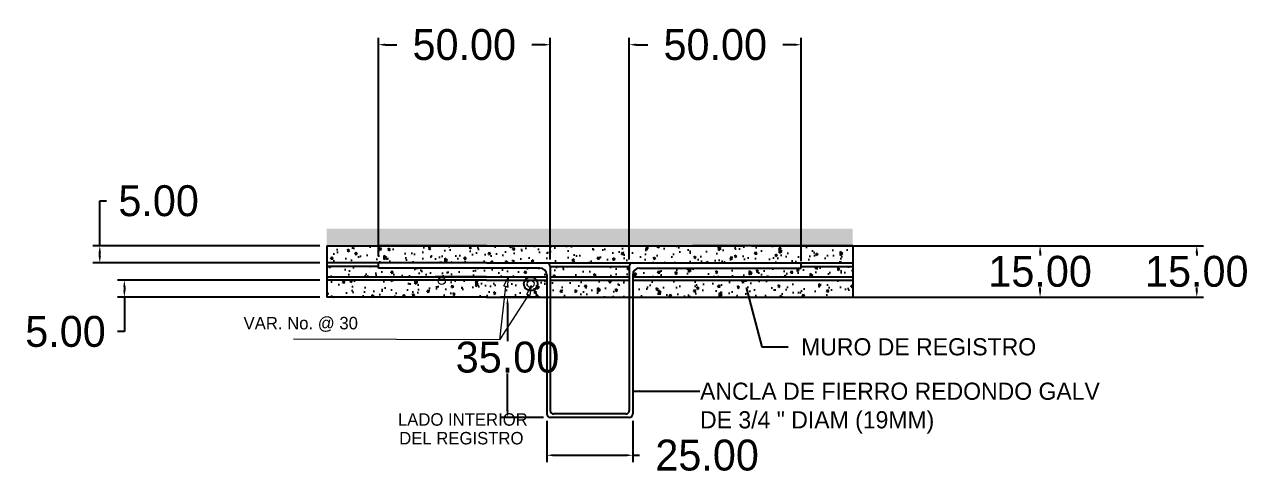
# Model space of a CAD drawing. Header units: centimetres. Extents: x 899 to 420531, y -3090 to 1299.
# Drawn here: x 9681.8 to 10038.1, y -2320.9 to -2189.5 of the extents above; entities that cross this region are included whole.
import ezdxf
from ezdxf.enums import TextEntityAlignment as Align

# ---------------------------------------------------------------- set-up
doc = ezdxf.new("R2010")
doc.units = ezdxf.units.CM
doc.header["$LTSCALE"] = 10
doc.header["$MEASUREMENT"] = 0
doc.layers.get('0').update_dxf_attribs({"linetype": 'CONTINUOUS'})
doc.layers.get('DEFPOINTS').update_dxf_attribs({"color": 2, "linetype": 'CONTINUOUS'})
for name, color, linetype in [('CONCRETO', 7, 'CONTINUOUS'), ('COTAS', 250, 'CONTINUOUS'), ('DIM', 7, 'CONTINUOUS'), ('REGISTRO', 1, 'CONTINUOUS'), ('TEXTOS', 7, 'CONTINUOUS'), ('VAR', 4, 'CONTINUOUS')]:
    doc.layers.add(name, color=color, linetype=linetype)
doc.styles.get("Standard").update_dxf_attribs({"font": ''})
doc.styles.get('Standard').set_extended_font_data('Zurich Ex BT')
doc.dimstyles.get("Standard").update_dxf_attribs({"dimtxt": 9, "dimasz": 2, "dimexe": 2, "dimexo": 2, "dimgap": 0.09, "dimtad": 0, "dimtih": 1, "dimtoh": 1, "dimzin": 0, "dimdsep": 46, "dimtxsty": 'Standard', "dimcen": 0.09, "dimadec": 0, "dimazin": 0, "dimtfac": 1, "dimtofl": 0, "dimtmove": 0, "dimatfit": 3, "dimfxl": 0, "dimtolj": 1, "dimtzin": 0, "dimarcsym": 0})

# ---------------------------------------------------------------- blocks, each defined once
blk = doc.blocks.new('_ClosedBlank')
at = {"color": 0, "linetype": 'ByBlock', "lineweight": -2}
for p, q in [((-1, 0.17), (0, 0)), ((-1, 0.17), (-1, -0.17)), ((0, 0), (-1, -0.17))]:
    blk.add_line(p, q, dxfattribs=at)
blk = doc.blocks.new('*D22')
at = {"layer": 'DEFPOINTS', "color": 0}
for p in [(9891.21, -2253.94), (9891.21, -2268.94), (9977.21, -2268.94)]:
    blk.add_point(p, dxfattribs=at)
at = {"layer": 'DIM', "color": 0, "lineweight": -2}
for p, q in [((9893.21, -2253.94), (9979.21, -2253.94)), ((9977.21, -2255.94), (9977.21, -2256.78)), ((9977.21, -2266.94), (9977.21, -2266.11)), ((9893.21, -2268.94), (9979.21, -2268.94))]:
    blk.add_line(p, q, dxfattribs=at)
at = {"layer": 'DIM', "color": 0}
for points in [[(9976.88, -2255.94), (9977.55, -2255.94), (9977.21, -2253.94)], [(9976.88, -2266.94), (9977.55, -2266.94), (9977.21, -2268.94)]]:
    blk.add_solid(points, dxfattribs=at)
at = {"layer": 'DIM', "color": 0, "insert": (9977.21, -2261.44), "char_height": 9, "attachment_point": 5}
blk.add_mtext('\\A1;15.00', dxfattribs=at)
blk = doc.blocks.new('*D23')
at = {"layer": 'DEFPOINTS', "color": 0}
for p in [(9891.21, -2253.94), (9891.21, -2268.94), (10022.78, -2268.94)]:
    blk.add_point(p, dxfattribs=at)
at = {"layer": 'DIM', "color": 0, "lineweight": -2}
for p, q in [((9893.21, -2253.94), (10024.78, -2253.94)), ((10022.78, -2255.94), (10022.78, -2256.78)), ((10022.78, -2266.94), (10022.78, -2266.11)), ((9893.21, -2268.94), (10024.78, -2268.94))]:
    blk.add_line(p, q, dxfattribs=at)
at = {"layer": 'DIM', "color": 0}
for points in [[(10022.45, -2255.94), (10023.12, -2255.94), (10022.78, -2253.94)], [(10022.45, -2266.94), (10023.12, -2266.94), (10022.78, -2268.94)]]:
    blk.add_solid(points, dxfattribs=at)
at = {"layer": 'DIM', "color": 0, "insert": (10022.78, -2261.44), "char_height": 9, "attachment_point": 5}
blk.add_mtext('\\A1;15.00', dxfattribs=at)
blk = doc.blocks.new('*D24')
at = {"layer": 'DEFPOINTS', "color": 0}
for p in [(9703.67, -2253.94), (9769.71, -2253.94), (9769.71, -2258.94)]:
    blk.add_point(p, dxfattribs=at)
at = {"layer": 'DIM', "color": 0, "lineweight": -2}
for p, q in [((9703.67, -2253.94), (9703.67, -2240.87)), ((9703.67, -2240.87), (9705.67, -2240.87)), ((9767.71, -2253.94), (9701.67, -2253.94)), ((9767.71, -2258.94), (9701.67, -2258.94)), ((9703.67, -2256.94), (9703.67, -2255.94))]:
    blk.add_line(p, q, dxfattribs=at)
at = {"layer": 'DIM', "color": 0}
for points in [[(9703.34, -2255.94), (9704.01, -2255.94), (9703.67, -2253.94)], [(9703.34, -2256.94), (9704.01, -2256.94), (9703.67, -2258.94)]]:
    blk.add_solid(points, dxfattribs=at)
at = {"layer": 'DIM', "color": 0, "insert": (9720.79, -2240.87), "char_height": 9, "attachment_point": 5}
blk.add_mtext('\\A1;5.00', dxfattribs=at)
blk = doc.blocks.new('*D25')
at = {"layer": 'DEFPOINTS', "color": 0}
for p in [(9769.71, -2263.94), (9710.82, -2268.94), (9769.71, -2268.94)]:
    blk.add_point(p, dxfattribs=at)
at = {"layer": 'DIM', "color": 0, "lineweight": -2}
for p, q in [((9767.71, -2263.94), (9708.82, -2263.94)), ((9710.82, -2265.94), (9710.82, -2266.94)), ((9767.71, -2268.94), (9708.82, -2268.94)), ((9710.82, -2268.94), (9710.82, -2278.95)), ((9710.82, -2278.95), (9708.82, -2278.95))]:
    blk.add_line(p, q, dxfattribs=at)
at = {"layer": 'DIM', "color": 0}
for points in [[(9710.49, -2265.94), (9711.15, -2265.94), (9710.82, -2263.94)], [(9710.49, -2266.94), (9711.15, -2266.94), (9710.82, -2268.94)]]:
    blk.add_solid(points, dxfattribs=at)
at = {"layer": 'DIM', "color": 0, "insert": (9693.7, -2278.95), "char_height": 9, "attachment_point": 5}
blk.add_mtext('\\A1;5.00', dxfattribs=at)
blk = doc.blocks.new('*D26')
at = {"layer": 'DEFPOINTS', "color": 0}
for p in [(9784.71, -2195.37), (9784.71, -2258.94), (9834.71, -2259.94)]:
    blk.add_point(p, dxfattribs=at)
at = {"layer": 'DIM', "color": 0, "lineweight": -2}
for p, q in [((9784.71, -2256.94), (9784.71, -2193.37)), ((9834.71, -2257.94), (9834.71, -2193.37)), ((9786.71, -2195.37), (9790.08, -2195.37)), ((9832.71, -2195.37), (9829.34, -2195.37))]:
    blk.add_line(p, q, dxfattribs=at)
at = {"layer": 'DIM', "color": 0}
for points in [[(9786.71, -2195.03), (9786.71, -2195.7), (9784.71, -2195.37)], [(9832.71, -2195.03), (9832.71, -2195.7), (9834.71, -2195.37)]]:
    blk.add_solid(points, dxfattribs=at)
at = {"layer": 'DIM', "color": 0, "insert": (9809.71, -2195.37), "char_height": 9, "attachment_point": 5}
blk.add_mtext('\\A1;50.00', dxfattribs=at)
blk = doc.blocks.new('*D27')
at = {"layer": 'DEFPOINTS', "color": 0}
for p in [(9857.71, -2195.37), (9857.71, -2259.94), (9907.71, -2260.44)]:
    blk.add_point(p, dxfattribs=at)
at = {"layer": 'DIM', "color": 0, "lineweight": -2}
for p, q in [((9857.71, -2257.94), (9857.71, -2193.37)), ((9907.71, -2258.44), (9907.71, -2193.37)), ((9859.71, -2195.37), (9863.08, -2195.37)), ((9905.71, -2195.37), (9902.34, -2195.37))]:
    blk.add_line(p, q, dxfattribs=at)
at = {"layer": 'DIM', "color": 0}
for points in [[(9859.71, -2195.03), (9859.71, -2195.7), (9857.71, -2195.37)], [(9905.71, -2195.03), (9905.71, -2195.7), (9907.71, -2195.37)]]:
    blk.add_solid(points, dxfattribs=at)
at = {"layer": 'DIM', "color": 0, "insert": (9882.71, -2195.37), "char_height": 9, "attachment_point": 5}
blk.add_mtext('\\A1;50.00', dxfattribs=at)
blk = doc.blocks.new('*D28')
at = {"layer": 'DEFPOINTS', "color": 0}
for p in [(9833.71, -2302.94), (9858.71, -2302.94), (9858.71, -2314.98)]:
    blk.add_point(p, dxfattribs=at)
at = {"layer": 'DIM', "color": 0, "lineweight": -2}
for p, q in [((9833.71, -2304.94), (9833.71, -2316.98)), ((9858.71, -2304.94), (9858.71, -2316.98)), ((9835.71, -2314.98), (9856.71, -2314.98)), ((9858.71, -2314.98), (9860.71, -2314.98))]:
    blk.add_line(p, q, dxfattribs=at)
at = {"layer": 'DIM', "color": 0}
for points in [[(9835.71, -2314.64), (9835.71, -2315.31), (9833.71, -2314.98)], [(9856.71, -2314.64), (9856.71, -2315.31), (9858.71, -2314.98)]]:
    blk.add_solid(points, dxfattribs=at)
at = {"layer": 'DIM', "color": 0, "insert": (9880.34, -2314.98), "char_height": 9, "attachment_point": 5}
blk.add_mtext('\\A1;25.00', dxfattribs=at)
blk = doc.blocks.new('*D29')
at = {"layer": 'DEFPOINTS', "color": 0}
for p in [(9833.71, -2268.94), (9822.27, -2303.94), (9834.71, -2303.94)]:
    blk.add_point(p, dxfattribs=at)
at = {"layer": 'DIM', "color": 0, "lineweight": -2}
for p, q in [((9831.71, -2268.94), (9820.27, -2268.94)), ((9822.27, -2270.94), (9822.27, -2281.78)), ((9822.27, -2301.94), (9822.27, -2291.11)), ((9832.71, -2303.94), (9820.27, -2303.94))]:
    blk.add_line(p, q, dxfattribs=at)
at = {"layer": 'DIM', "color": 0}
for points in [[(9821.94, -2270.94), (9822.6, -2270.94), (9822.27, -2268.94)], [(9821.94, -2301.94), (9822.6, -2301.94), (9822.27, -2303.94)]]:
    blk.add_solid(points, dxfattribs=at)
at = {"layer": 'DIM', "color": 0, "insert": (9822.27, -2286.44), "char_height": 9, "attachment_point": 5}
blk.add_mtext('\\A1;35.00', dxfattribs=at)

msp = doc.modelspace()

# ---------------------------------------------------------------- hatches: boundary and pattern name
at = {"layer": 'CONCRETO'}
h = msp.add_hatch(dxfattribs=at)
h.set_pattern_fill('EARTH', color=256, scale=5, angle=45, style=0)
h.set_pattern_definition([(45, (3938.8229, -975.0142), (1e-16, 1.76776695), [1.25, -1.25]), (45, (3938.4914, -974.6827), (1e-16, 1.76776695), [1.25, -1.25]), (45, (3938.16, -974.3513), (1e-16, 1.76776695), [1.25, -1.25]), (135, (3938.16, -974.1303), (-1.76776695, 2e-16), [1.25, -1.25]), (135, (3938.4914, -973.7989), (-1.76776695, 2e-16), [1.25, -1.25]), (135, (3938.8229, -973.4674), (-1.76776695, 2e-16), [1.25, -1.25])])
h.paths.add_polyline_path([(9922.708, -2248.943), (9876.208, -2248.943), (9858.708, -2248.943), (9833.708, -2248.943), (9816.208, -2248.943), (9769.708, -2248.943), (9769.708, -2253.943), (9816.208, -2253.943), (9833.708, -2253.943), (9858.708, -2253.943), (9876.208, -2253.943), (9922.708, -2253.943)])
at = {"layer": 'TEXTOS'}
h = msp.add_hatch(dxfattribs=at)
h.set_pattern_fill('AR-CONC', color=256, angle=45, style=0)
h.set_pattern_definition([(95, (3938.823, -975.014), (5.51552, 4.628071), [0.75, -8.25]), (40, (3938.823, -975.014), (-6.299922, 4.3376815), [0.6, -6.6]), (145.4514, (3939.2825, -974.6285), (-0.784395, 8.965753), [0.637402, -7.011421]), (91.1842, (3937.409, -973.6), (8.71693, 6.376138), [1.125, -12.375]), (141.6356, (3938.135, -973.069), (-0.27899, 13.497117), [0.956103, -10.51713]), (36.1842, (3937.409, -973.6), (-0.279, 13.497117), [0.9, -9.9]), (66, (3938.4693, -973.2464), (7.067716, 1.373825), [0.75, -8.25]), (11, (3938.469, -973.2464), (-3.407086, 6.848084), [0.6, -6.6]), (116.4514, (3939.058, -973.132), (3.660636, 8.221906), [0.637402, -7.011421]), (82.5, (3938.823, -975.0142), (-2.2679319, 2.4398982), [0, -6.52, 0, -6.7, 0, -6.625]), (52.5, (3938.823, -975.0142), (-0.9287294, 4.6490945), [0, -3.82, 0, -6.37, 0, -2.525]), (12.5, (3937.246, -976.591), (3.9341817, 3.6152076), [0, -2.5, 0, -7.8, 0, -10.35]), (2.5, (3936.539, -977.298), (3.4159, 4.831598), [0, -3.25, 0, -5.18, 0, -7.35])])
h.paths.add_polyline_path([(9922.708, -2253.943), (9876.208, -2253.943), (9858.708, -2253.943), (9833.708, -2253.943), (9816.208, -2253.943), (9769.708, -2253.943), (9769.708, -2258.943), (9816.208, -2258.943), (9833.708, -2258.943), (9858.708, -2258.943), (9876.208, -2258.943), (9907.708, -2258.943), (9922.708, -2258.943)])
h.paths.add_polyline_path([(9831.708, -2260.443), (9784.708, -2260.443), (9784.708, -2259.943), (9769.708, -2259.943), (9769.708, -2262.943), (9816.208, -2262.943), (9833.708, -2262.943), (9833.708, -2262.443, 0.4142136)])
h.paths.add_polyline_path([(9857.708, -2259.943), (9834.708, -2259.943), (9834.708, -2262.943), (9857.708, -2262.943)])
h.paths.add_polyline_path([(9922.708, -2259.943), (9907.708, -2259.943), (9907.708, -2260.443), (9860.708, -2260.443, 0.4142136), (9858.708, -2262.443), (9858.708, -2262.943), (9876.208, -2262.943), (9922.708, -2262.943)])
h.paths.add_polyline_path([(9821.71, -2265.733), (9821.241, -2265.597), (9822.037, -2263.943), (9816.208, -2263.943), (9804.158, -2263.943, -0.0580288), (9804.186, -2264.179, -1), (9802.131, -2264.179, -0.0580288), (9802.158, -2263.943), (9769.708, -2263.943), (9769.708, -2268.943), (9816.208, -2268.943), (9821.351, -2268.943)])
h.paths.add_polyline_path([(9828.864, -2266.081, -0.3693567), (9827.995, -2265.066, -1), (9830.051, -2265.066, -0.3986622), (9829.078, -2266.092), (9828.801, -2268.412), (9828.337, -2268.276), (9827.91, -2268.943), (9833.708, -2268.943), (9833.708, -2263.943), (9822.4, -2263.943), (9822.171, -2265.868), (9821.71, -2265.733), (9821.351, -2268.943), (9827.91, -2268.943), (9828.337, -2268.276), (9827.872, -2268.141)])
h.paths.add_polyline_path([(9857.708, -2263.943), (9834.708, -2263.943), (9834.708, -2268.943), (9857.708, -2268.943)])
h.paths.add_polyline_path([(9922.708, -2263.943), (9876.208, -2263.943), (9858.708, -2263.943), (9858.708, -2268.943), (9876.208, -2268.943), (9922.708, -2268.943)])
edge = h.paths.add_edge_path()
edge.add_line((9769.708, -2248.943), (9769.708, -2268.943))

# ---------------------------------------------------------------- linework, layer by layer
at = {"layer": 'COTAS', "lineweight": 5}
for points in [[(9821.711, -2265.721), (9819.962, -2281.356), (9760.036, -2281.165)], [(9828.337, -2268.276), (9819.962, -2281.356)]]:
    msp.add_lwpolyline(points, dxfattribs=at)
at = {"layer": 'REGISTRO'}
for p, q in [((9769.708, -2253.943), (9816.208, -2253.943)), ((9769.708, -2253.943), (9769.708, -2268.943)), ((9922.708, -2253.943), (9922.708, -2268.943)), ((9816.208, -2258.943), (9769.708, -2258.943)), ((9816.208, -2258.943), (9833.708, -2258.943)), ((9833.708, -2258.943), (9858.708, -2258.943)), ((9858.708, -2258.943), (9876.208, -2258.943)), ((9876.208, -2258.943), (9907.708, -2258.943)), ((9907.708, -2260.443), (9907.708, -2258.943)), ((9907.708, -2258.943), (9922.708, -2258.943)), ((9784.708, -2259.943), (9769.708, -2259.943)), ((9831.708, -2260.443), (9784.708, -2260.443)), ((9833.708, -2262.443), (9833.708, -2302.943)), ((9834.708, -2259.943), (9834.708, -2301.943)), ((9834.708, -2259.943), (9857.708, -2259.943)), ((9857.708, -2259.943), (9857.708, -2301.943)), ((9858.708, -2262.443), (9858.708, -2302.943)), ((9860.708, -2260.443), (9907.708, -2260.443)), ((9907.708, -2259.943), (9922.708, -2259.943)), ((9769.708, -2262.943), (9816.208, -2262.943)), ((9816.208, -2263.943), (9769.708, -2263.943)), ((9816.208, -2262.943), (9833.708, -2262.943)), ((9816.208, -2263.943), (9833.708, -2263.943)), ((9834.708, -2262.943), (9857.708, -2262.943)), ((9834.708, -2263.943), (9857.708, -2263.943)), ((9858.708, -2262.943), (9876.208, -2262.943)), ((9858.708, -2263.943), (9876.208, -2263.943)), ((9876.208, -2262.943), (9922.708, -2262.943)), ((9876.208, -2263.943), (9922.708, -2263.943)), ((9816.208, -2268.943), (9769.708, -2268.943)), ((9816.208, -2268.943), (9833.708, -2268.943)), ((9833.708, -2268.943), (9858.708, -2268.943)), ((9858.708, -2268.943), (9876.208, -2268.943)), ((9876.208, -2268.943), (9922.708, -2268.943)), ((9857.708, -2303.943), (9834.708, -2303.943)), ((9856.708, -2302.943), (9835.708, -2302.943))]:
    msp.add_line(p, q, dxfattribs=at)
for centre, radius, start, end in [((9833.708, -2259.943), 1, 0, 90), ((9858.708, -2259.943), 1, 90, 180), ((9831.708, -2262.443), 2, 0, 90), ((9860.708, -2262.443), 2, 90, 180)]:
    msp.add_arc(centre, radius, start, end, dxfattribs=at)
at = {"layer": 'TEXTOS'}
for p, q in [((9816.208, -2253.943), (9784.708, -2253.943)), ((9816.208, -2253.943), (9833.708, -2253.943)), ((9833.708, -2253.943), (9858.708, -2253.943)), ((9858.708, -2253.943), (9876.208, -2253.943)), ((9876.208, -2253.943), (9891.208, -2253.943)), ((9922.708, -2253.943), (9876.208, -2253.943)), ((9784.708, -2260.443), (9784.708, -2258.943)), ((9816.208, -2258.943), (9801.208, -2258.943)), ((9816.208, -2258.943), (9801.208, -2258.943)), ((9816.208, -2262.943), (9801.208, -2262.943)), ((9816.208, -2262.943), (9833.708, -2262.943))]:
    msp.add_line(p, q, dxfattribs=at)
msp.add_circle((9829.023, -2265.066), 2, dxfattribs=at)
for centre, start, end in [((9835.708, -2301.943), 180, 270), ((9856.708, -2301.943), 270, 0), ((9834.708, -2302.943), 180, 270), ((9857.708, -2302.943), 270, 0)]:
    msp.add_arc(centre, 1, start, end, dxfattribs=at)
at = {"layer": 'VAR', "lineweight": 5}
for centre in [(9803.158, -2264.179), (9829.023, -2265.066)]:
    msp.add_circle(centre, 1.028, dxfattribs=at)

# ---------------------------------------------------------------- block references
at = {"layer": 'COTAS', "lineweight": 5, "xscale": 2.905008285934399, "yscale": 2.905008285910299, "zscale": 2.905008285906554, "rotation": 73.74148193234548}
for p in [(9822.519, -2262.943), (9829.15, -2265.487)]:
    msp.add_blockref('_ClosedBlank', p, dxfattribs=at)

# ---------------------------------------------------------------- texts
at = {"layer": 'TEXTOS', "lineweight": 5}
msp.add_text('VAR. No. @ 30', height=3.63126, dxfattribs=at).set_placement((9745.499, -2278.294))
for s, p in [('LADO INTERIOR', (9809.282, -2304.552)), ('DEL REGISTRO', (9808.852, -2309.999))]:
    msp.add_text(s, height=3.63126, dxfattribs=at).set_placement(p, align=Align.MIDDLE_CENTER)
at = {"layer": 'TEXTOS', "char_height": 5, "attachment_point": 1}
for s, insert, width in [('\\A1;  MURO DE REGISTRO', (9903.984, -2280.875), 148.68919), ('\\A1;ANCLA DE FIERRO REDONDO GALV\\PDE 3/4 " DIAM (19MM)', (9878.293, -2293.811), 159.981)]:
    msp.add_mtext(s, dxfattribs=dict(at, insert=insert, width=width))

# ---------------------------------------------------------------- dimensions: what is measured, and where the dimension line sits
at = {"layer": 'DIM'}
dim = msp.add_linear_dim(base=(9784.708, -2195.368), p1=(9834.708, -2259.943), p2=(9784.708, -2258.943), dimstyle='Standard', dxfattribs=at)
dim.commit()
dim.dimension.update_dxf_attribs({"geometry": '*D26', "text_midpoint": (9809.708, -2195.368), "dimtype": 160})
for base, p1, p2, picture, middle in [((9857.708, -2195.368), (9907.708, -2260.443), (9857.708, -2259.943), '*D27', (9882.708, -2195.368)), ((9858.708, -2314.977), (9833.708, -2302.943), (9858.708, -2302.943), '*D28', (9880.345, -2314.977))]:
    dim = msp.add_linear_dim(base=base, p1=p1, p2=p2, dimstyle='Standard', dxfattribs=at)
    dim.commit()
    dim.dimension.update_dxf_attribs({"geometry": picture, "text_midpoint": middle})
for base, p1, p2, picture, middle in [((9703.674, -2253.943), (9769.708, -2258.943), (9769.708, -2253.943), '*D24', (9720.793, -2240.865)), ((9710.82, -2268.943), (9769.708, -2263.943), (9769.708, -2268.943), '*D25', (9693.701, -2278.945))]:
    dim = msp.add_linear_dim(base=base, p1=p1, p2=p2, angle=90, dimstyle='Standard', dxfattribs=at)
    dim.commit()
    dim.dimension.update_dxf_attribs({"geometry": picture, "text_midpoint": middle, "dimtype": 160})
for base, p1, p2, picture, middle in [((9977.212, -2268.943), (9891.208, -2253.943), (9891.208, -2268.943), '*D22', (9977.212, -2261.443)), ((10022.784, -2268.943), (9891.208, -2253.943), (9891.208, -2268.943), '*D23', (10022.784, -2261.443)), ((9822.271, -2303.943), (9833.708, -2268.943), (9834.708, -2303.943), '*D29', (9822.271, -2286.443))]:
    dim = msp.add_linear_dim(base=base, p1=p1, p2=p2, angle=90, dimstyle='Standard', dxfattribs=at)
    dim.commit()
    dim.dimension.update_dxf_attribs({"geometry": picture, "text_midpoint": middle})

# ---------------------------------------------------------------- leaders
at = {"layer": 'TEXTOS', "annotation_type": 0, "has_hookline": 1, "hookline_direction": 0}
for points, text_width in [([(9891.747, -2266.062), (9896.246, -2283.375), (9903.894, -2283.375)], 83.095), ([(9858.815, -2296.311), (9878.203, -2296.311)], 131.667)]:
    msp.add_leader(points, dimstyle='Standard', override={"dimgap": 0.09, "dimtad": 0}, dxfattribs=dict(at, text_width=text_width))

doc.saveas('drawing.dxf')
